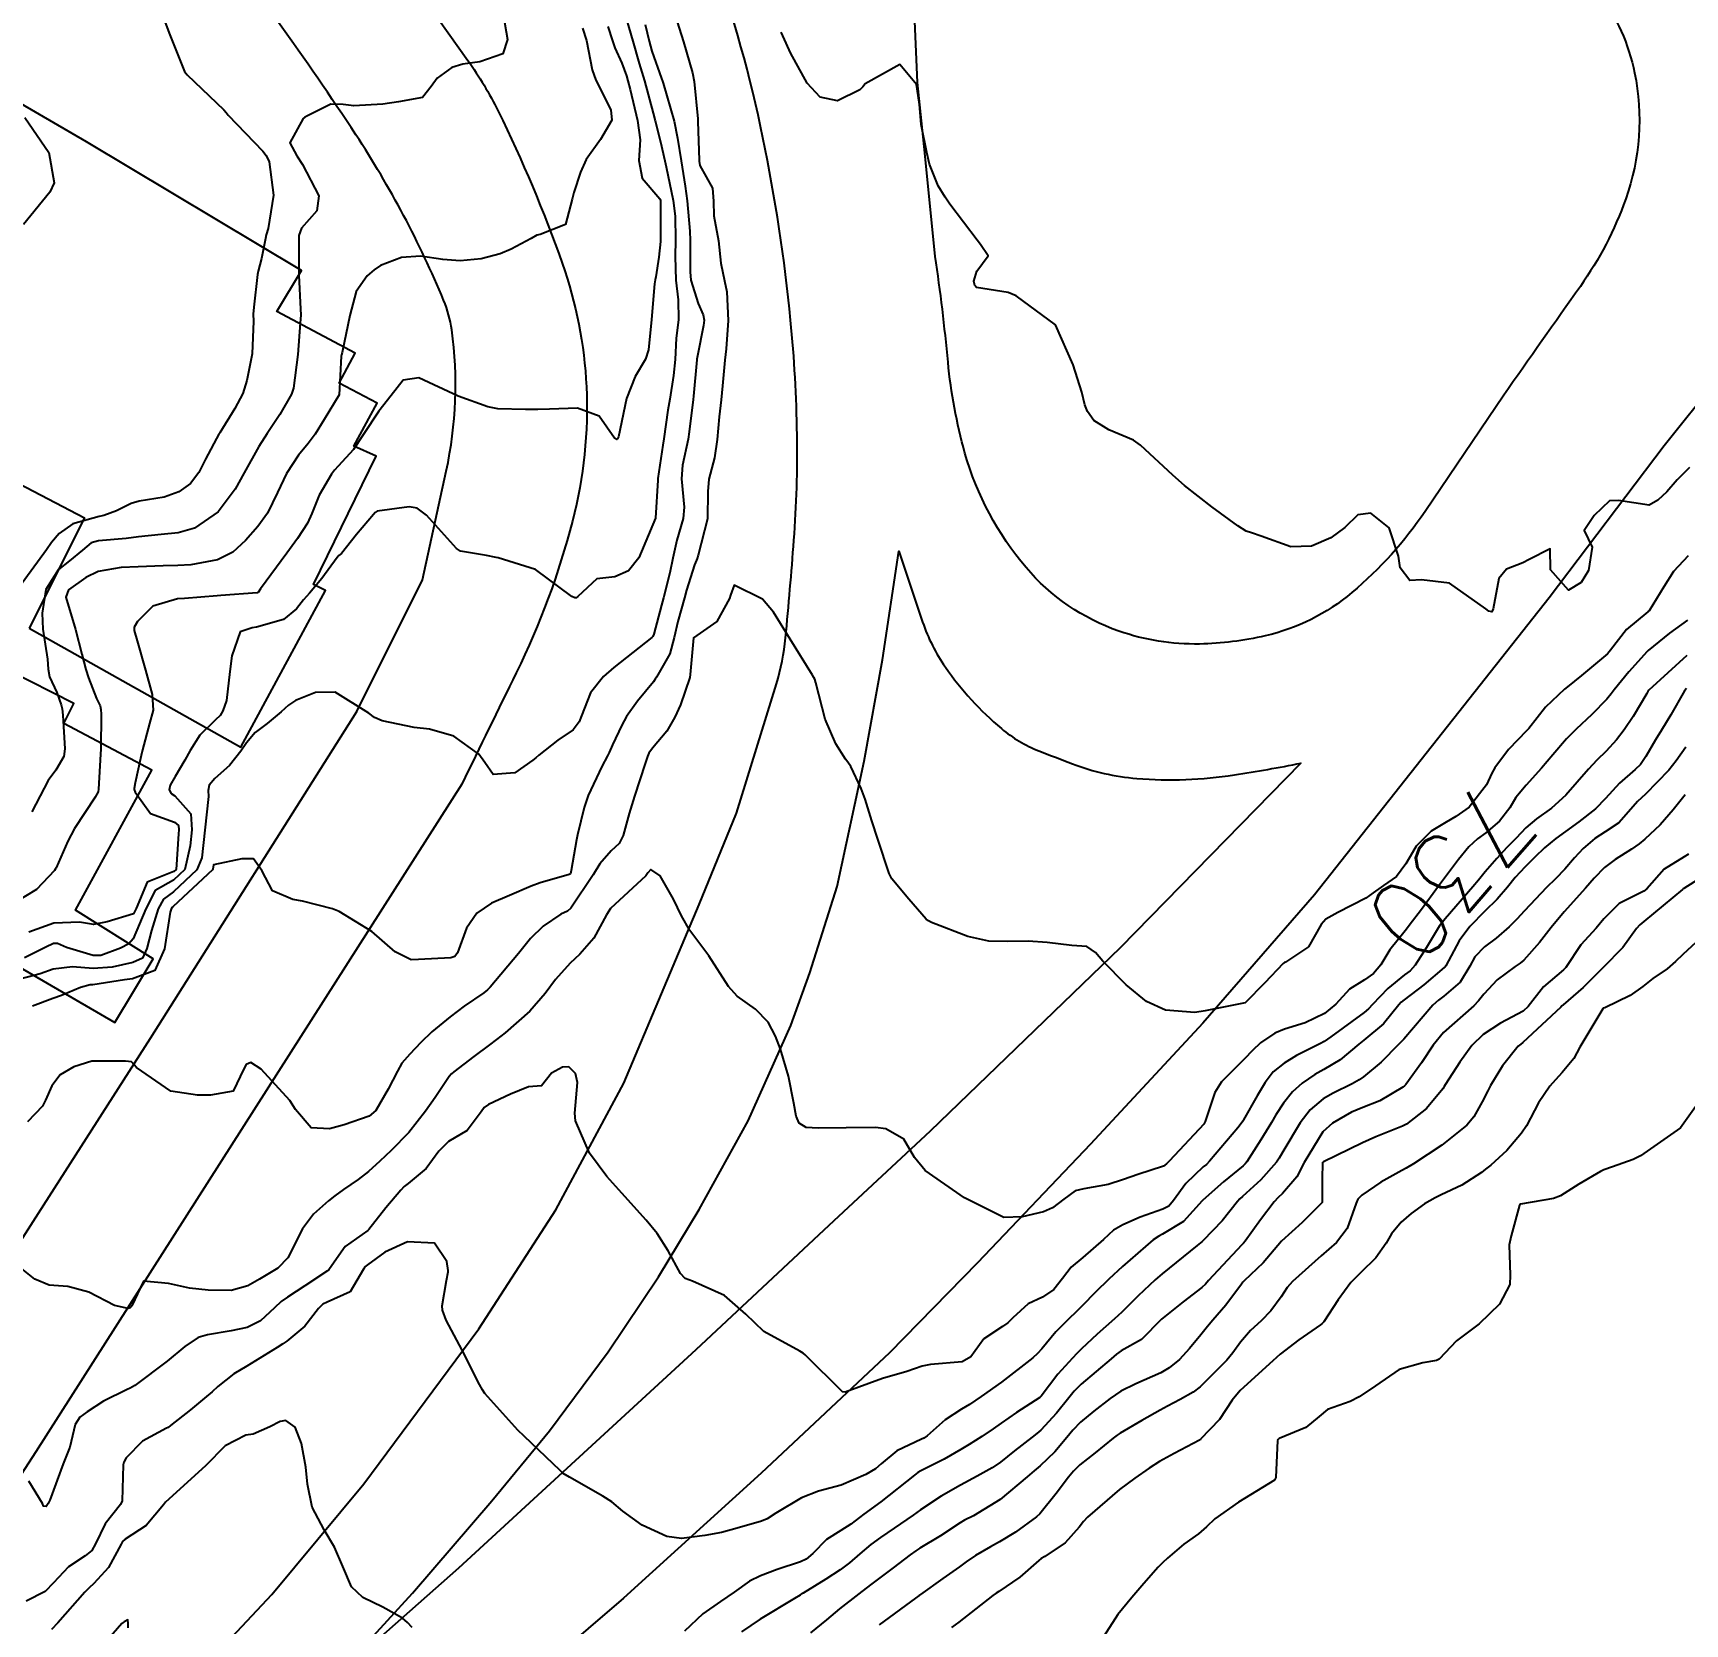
# Model space of a CAD drawing. Header units: metres. Extents: x 318500 to 325275, y 7408834 to 7428799.
# Drawn here: x 321363.2 to 321446.4, y 7415735.6 to 7415815.7 of the extents above; entities that cross this region are included whole.
import ezdxf
from ezdxf.enums import TextEntityAlignment as Align

# ---------------------------------------------------------------- set-up
doc = ezdxf.new("R2010")
doc.units = ezdxf.units.M
doc.header["$MEASUREMENT"] = 0
for name, color, linetype in [('Cotas', 45, 'Continuous'), ('Curvas de Nivel 1m', 11, 'Continuous'), ('Curvas de Nivel 5m', 15, 'Continuous'), ('Edificações', 30, 'Continuous'), ('Vias Primárias', 230, 'Continuous')]:
    doc.layers.add(name, color=color, linetype=linetype)
doc.styles.add('Style-STANDARD', font='STANDARD.shx')

msp = doc.modelspace()

# ---------------------------------------------------------------- linework, layer by layer
at = {"layer": 'Curvas de Nivel 1m', "flags": 128}
for points, elevation in [([(321369.622, 7415816.835), (321370.093, 7415815.581), (321370.823, 7415813.744), (321370.964, 7415813.569), (321372.803, 7415811.815), (321372.923, 7415811.67), (321373.022, 7415811.547), (321374.773, 7415809.736), (321374.937, 7415809.517), (321375.089, 7415809.191), (321375.311, 7415807.511), (321375.046, 7415805.838), (321374.946, 7415805.517), (321374.902, 7415805.333), (321374.702, 7415804.325), (321374.531, 7415803.684), (321374.501, 7415803.523), (321374.312, 7415801.879), (321374.291, 7415801.526), (321374.294, 7415801.163), (321374.235, 7415799.526), (321373.972, 7415798.178), (321373.757, 7415797.533), (321373.369, 7415796.768), (321372.607, 7415795.55), (321372.58, 7415795.508), (321371.892, 7415794.232), (321371.548, 7415793.56), (321371.121, 7415792.995), (321370.545, 7415792.574), (321369.806, 7415792.316), (321368.538, 7415792.106), (321368.144, 7415791.998), (321367.405, 7415791.617), (321366.771, 7415791.382), (321366.526, 7415791.337), (321365.201, 7415790.962), (321364.513, 7415790.486), (321364.132, 7415790.029), (321363.873, 7415789.659), (321362.48, 7415787.723)], 738), ([(321392.877, 7415817.051), (321393.388, 7415815.272), (321393.719, 7415814.147), (321393.984, 7415813.263), (321394.419, 7415811.643), (321394.518, 7415811.254), (321394.784, 7415810.207), (321395.008, 7415809.248), (321395.077, 7415808.937), (321395.428, 7415807.243), (321395.516, 7415806.464), (321395.535, 7415805.242), (321395.516, 7415804.434), (321395.551, 7415803.241), (321395.67, 7415802.251), (321395.684, 7415801.24), (321395.58, 7415800.317), (321395.516, 7415799.241), (321395.439, 7415798.43), (321395.251, 7415797.244), (321395.162, 7415796.686), (321394.954, 7415795.246), (321394.904, 7415794.928), (321394.656, 7415793.249), (321394.646, 7415793.162), (321394.53, 7415791.25), (321393.694, 7415789.262), (321393.171, 7415788.599), (321392.495, 7415788.304), (321391.586, 7415788.202), (321390.632, 7415787.308), (321390.541, 7415787.247), (321390.479, 7415787.243), (321390.32, 7415787.312), (321388.5, 7415788.667), (321386.609, 7415789.258), (321386.509, 7415789.272), (321386.029, 7415789.367), (321384.723, 7415789.598), (321384.513, 7415789.727), (321383.004, 7415791.405), (321382.535, 7415791.752), (321382.136, 7415791.816), (321380.533, 7415791.61), (321380.431, 7415791.542), (321380.344, 7415791.443), (321379.492, 7415790.427), (321378.725, 7415789.467), (321378.602, 7415789.376), (321378.507, 7415789.273), (321377.745, 7415788.224), (321377.116, 7415787.484), (321376.819, 7415787.142), (321376.468, 7415786.69), (321375.807, 7415786.152), (321374.454, 7415785.768), (321374.24, 7415785.736), (321373.629, 7415785.532), (321373.208, 7415784.314), (321373.109, 7415783.54), (321372.937, 7415782.071), (321372.759, 7415781.545), (321372.623, 7415781.32), (321372.393, 7415781.096), (321371.605, 7415780.334), (321371.115, 7415779.563), (321370.848, 7415779.078), (321370.35, 7415778.249), (321370.105, 7415777.812), (321370.061, 7415777.574), (321370.155, 7415777.389), (321370.337, 7415777.271), (321371.141, 7415776.37), (321371.197, 7415775.557), (321371.116, 7415774.749), (321370.84, 7415773.562), (321370.282, 7415773.034), (321369.357, 7415772.501), (321368.877, 7415771.591), (321368.245, 7415770.077), (321368.028, 7415769.816), (321367.603, 7415769.606), (321366.609, 7415769.242), (321366.234, 7415769.231), (321364.881, 7415769.64), (321364.432, 7415769.837), (321364.242, 7415769.834), (321363.847, 7415769.656), (321362.781, 7415769.122)], 734), ([(321386.869, 7415816.615), (321387.09, 7415815.356), (321386.843, 7415814.638), (321385.695, 7415814.234), (321384.837, 7415814.118), (321384.29, 7415813.941), (321383.549, 7415813.403), (321383.247, 7415812.983), (321382.815, 7415812.435), (321381.593, 7415812.209), (321380.806, 7415812.089), (321379.349, 7415812.005), (321378.806, 7415812.081), (321378.19, 7415812.092), (321376.987, 7415811.488), (321376.87, 7415811.418), (321376.798, 7415811.373), (321376.136, 7415810.143), (321376.476, 7415809.494), (321376.764, 7415809.063), (321377.582, 7415807.482), (321377.484, 7415806.731), (321376.724, 7415805.85), (321376.589, 7415805.492), (321376.577, 7415803.606), (321376.582, 7415803.492), (321376.664, 7415801.776), (321376.681, 7415801.49), (321376.68, 7415801.47), (321376.656, 7415801.08), (321376.528, 7415799.492), (321376.315, 7415797.794), (321376.212, 7415797.496), (321375.619, 7415796.48), (321374.99, 7415795.514), (321374.573, 7415794.856), (321373.837, 7415793.531), (321373.372, 7415792.714), (321372.53, 7415791.577), (321371.337, 7415790.743), (321370.514, 7415790.514), (321369.659, 7415790.437), (321368.511, 7415790.315), (321367.884, 7415790.235), (321366.507, 7415790.117), (321366.135, 7415790.004), (321365.687, 7415789.638), (321365.037, 7415789.102), (321364.49, 7415788.661), (321363.845, 7415787.66), (321363.658, 7415786.466), (321363.702, 7415785.661), (321363.929, 7415784.156), (321363.971, 7415783.657), (321364.034, 7415783.273), (321364.408, 7415782.468), (321364.617, 7415781.863), (321364.664, 7415781.646), (321364.701, 7415781.34), (321364.804, 7415779.643), (321364.749, 7415779.259), (321364.354, 7415778.559), (321363.961, 7415778.041), (321363.761, 7415777.659), (321363.137, 7415776.476)], 737), ([(321394.012, 7415816.114), (321394.209, 7415815.26), (321394.358, 7415814.77), (321394.831, 7415813.392), (321394.886, 7415813.249), (321394.918, 7415813.16), (321395.475, 7415811.243), (321395.646, 7415810.382), (321395.828, 7415809.239), (321396.022, 7415807.973), (321396.121, 7415807.236), (321396.267, 7415805.695), (321396.281, 7415805.234), (321396.271, 7415803.66), (321396.315, 7415803.234), (321396.678, 7415802.055), (321396.937, 7415801.49), (321396.976, 7415801.225), (321396.944, 7415800.948), (321396.643, 7415799.43), (321396.611, 7415799.26), (321396.608, 7415799.23), (321396.453, 7415797.391), (321396.436, 7415797.232), (321396.235, 7415795.592), (321396.174, 7415795.234), (321395.891, 7415793.916), (321395.843, 7415793.237), (321395.973, 7415791.801), (321395.927, 7415791.236), (321395.616, 7415790.142), (321395.414, 7415789.241), (321395.248, 7415788.493), (321394.934, 7415787.245), (321394.84, 7415786.881), (321394.452, 7415785.415), (321394.404, 7415785.297), (321394.349, 7415785.252), (321392.434, 7415783.728), (321391.912, 7415783.288), (321391.258, 7415782.457), (321390.812, 7415781.304), (321390.697, 7415781.004), (321390.389, 7415780.593), (321389.624, 7415780.075), (321388.67, 7415779.327), (321388.509, 7415779.188), (321388.367, 7415779.069), (321387.456, 7415778.438), (321386.36, 7415778.347), (321385.95, 7415778.95), (321385.649, 7415779.371), (321384.383, 7415780.275), (321383.164, 7415780.627), (321382.389, 7415780.709), (321380.777, 7415781.051), (321380.397, 7415781.222), (321380.112, 7415781.444), (321378.415, 7415782.489), (321377.413, 7415782.482), (321376.409, 7415782.075), (321376.059, 7415781.841), (321375.696, 7415781.501), (321374.991, 7415780.911), (321374.384, 7415780.462), (321373.952, 7415779.95), (321373.663, 7415779.531), (321373.092, 7415778.806), (321372.349, 7415778.14), (321372.075, 7415777.813), (321372.024, 7415777.545), (321372.031, 7415777.239), (321371.849, 7415775.547), (321371.694, 7415774.154), (321371.451, 7415773.553), (321370.273, 7415772.449), (321369.774, 7415772.071), (321369.505, 7415771.581), (321369.16, 7415770.497), (321368.937, 7415769.59), (321368.72, 7415769.105), (321368.229, 7415768.88), (321367.193, 7415768.643), (321366.224, 7415768.573), (321365.195, 7415768.666), (321364.223, 7415768.543), (321363.567, 7415768.313), (321362.214, 7415767.956)], 733), ([(321390.859, 7415815.916), (321391.055, 7415815.307), (321391.35, 7415813.817), (321391.534, 7415813.299), (321392.285, 7415811.81), (321392.338, 7415811.287), (321391.76, 7415810.321), (321391.044, 7415809.306), (321390.764, 7415808.679), (321390.423, 7415807.644), (321390.344, 7415807.314), (321390.01, 7415806.038), (321388.723, 7415805.542), (321388.558, 7415805.497), (321388.276, 7415805.337), (321387.264, 7415804.799), (321386.708, 7415804.559), (321385.766, 7415804.312), (321384.702, 7415804.21), (321383.825, 7415804.277), (321382.705, 7415804.439), (321381.748, 7415804.381), (321380.698, 7415803.976), (321380.381, 7415803.759), (321380.017, 7415803.45), (321379.467, 7415802.669), (321379.145, 7415801.463), (321378.761, 7415799.588), (321378.723, 7415799.469), (321378.706, 7415799.402), (321378.61, 7415797.47), (321377.858, 7415796.217), (321377.397, 7415795.482), (321377.048, 7415795.013), (321376.569, 7415794.417), (321375.957, 7415793.499), (321375.507, 7415792.544), (321375.001, 7415791.513), (321374.52, 7415790.833), (321373.903, 7415790.135), (321373.252, 7415789.539), (321372.496, 7415789.156), (321371.147, 7415788.91), (321370.493, 7415788.874), (321369.758, 7415788.846), (321368.492, 7415788.797), (321367.643, 7415788.764), (321366.489, 7415788.56), (321365.861, 7415788.261), (321364.982, 7415787.645), (321364.85, 7415787.27), (321365.342, 7415785.641), (321365.668, 7415784.401), (321365.866, 7415783.636), (321365.996, 7415783.214), (321366.406, 7415782.175), (321366.583, 7415781.799), (321366.62, 7415781.618), (321366.625, 7415781.39), (321366.615, 7415779.618), (321366.605, 7415779.379), (321366.506, 7415777.618), (321366.487, 7415777.47), (321366.336, 7415777.214), (321365.292, 7415775.635), (321364.96, 7415774.991), (321364.373, 7415773.649), (321364.342, 7415773.596), (321364.288, 7415773.523), (321363.382, 7415772.555), (321362.263, 7415771.889)], 736), ([(321395.51, 7415816.604), (321395.952, 7415815.239), (321396.397, 7415813.672), (321396.487, 7415813.233), (321396.67, 7415811.363), (321396.672, 7415811.231), (321396.732, 7415809.269), (321396.731, 7415809.23), (321396.768, 7415809.008), (321397.403, 7415807.867), (321397.454, 7415807.219), (321397.477, 7415806.481), (321397.702, 7415805.215), (321397.829, 7415804.088), (321398.004, 7415803.21), (321398.132, 7415802.656), (321398.197, 7415801.207), (321398.084, 7415799.772), (321398.025, 7415799.209), (321397.913, 7415797.918), (321397.843, 7415797.212), (321397.742, 7415796.354), (321397.634, 7415795.214), (321397.497, 7415794.295), (321397.213, 7415793.22), (321397.176, 7415792.595), (321397.157, 7415791.221), (321396.678, 7415789.393), (321396.628, 7415789.228), (321396.601, 7415789.136), (321396.505, 7415788.907), (321396.099, 7415787.621), (321395.986, 7415787.235), (321395.653, 7415786.047), (321395.477, 7415785.24), (321395.255, 7415784.429), (321394.59, 7415783.248), (321394.525, 7415783.152), (321394.426, 7415783.013), (321393.625, 7415782.048), (321393.073, 7415781.27), (321392.833, 7415780.834), (321392.378, 7415779.838), (321392.204, 7415779.451), (321392.11, 7415779.284), (321391.826, 7415778.75), (321391.15, 7415777.298), (321390.947, 7415776.694), (321390.61, 7415775.306), (321390.558, 7415775.065), (321390.293, 7415773.522), (321390.254, 7415773.346), (321390.19, 7415773.311), (321388.723, 7415772.888), (321388.284, 7415772.718), (321387.191, 7415772.259), (321386.275, 7415771.875), (321385.54, 7415771.367), (321385.025, 7415770.605), (321384.568, 7415769.377), (321384.427, 7415769.188), (321384.236, 7415769.114), (321382.6, 7415769.039), (321382.234, 7415769.009), (321381.428, 7415769.422), (321380.255, 7415770.443), (321378.609, 7415771.457), (321378.271, 7415771.577), (321376.765, 7415771.973), (321376.276, 7415772.057), (321375.261, 7415772.486), (321374.719, 7415773.514), (321374.299, 7415774.096), (321373.716, 7415774.109), (321372.294, 7415773.803), (321372.255, 7415773.576), (321372.237, 7415773.541), (321370.262, 7415771.71), (321370.188, 7415771.644), (321370.151, 7415771.572), (321370.111, 7415771.425), (321369.821, 7415769.576), (321369.329, 7415768.477), (321368.217, 7415768.069), (321367.808, 7415768.012), (321366.212, 7415767.767), (321366.083, 7415767.751), (321365.589, 7415767.629), (321364.631, 7415767.216), (321364.201, 7415767.063), (321363.174, 7415766.686)], 732), ([(321446.579, 7415793.804), (321445.955, 7415793.184), (321445.439, 7415792.577), (321444.985, 7415792.152), (321444.55, 7415791.903), (321443.011, 7415792.148), (321442.553, 7415792.13), (321441.779, 7415791.384), (321441.282, 7415790.629), (321441.684, 7415789.785), (321441.501, 7415788.625), (321441.12, 7415788.011), (321440.495, 7415787.622), (321439.586, 7415788.654), (321439.572, 7415789.706), (321438.515, 7415789.169), (321438.189, 7415788.998), (321437.365, 7415788.681), (321436.974, 7415788.215), (321436.703, 7415786.688), (321436.63, 7415786.537), (321436.478, 7415786.576), (321436.326, 7415786.692), (321434.499, 7415787.989), (321433.088, 7415788.155), (321432.501, 7415788.121), (321432.018, 7415788.755), (321431.936, 7415789.335), (321431.461, 7415790.761), (321430.541, 7415791.509), (321429.892, 7415791.427), (321429.236, 7415790.789), (321428.525, 7415790.264), (321427.551, 7415789.845), (321426.52, 7415789.803), (321425.026, 7415790.344), (321424.527, 7415790.508), (321424.265, 7415790.592), (321423.852, 7415790.86), (321422.544, 7415791.822), (321421.153, 7415792.901), (321420.568, 7415793.425), (321418.942, 7415794.926), (321418.592, 7415795.177), (321417.347, 7415795.698), (321416.602, 7415796.164), (321416.272, 7415796.63), (321416.137, 7415796.967), (321415.992, 7415797.597), (321415.56, 7415798.976), (321414.67, 7415800.99), (321412.684, 7415802.454), (321412.284, 7415802.614), (321410.688, 7415802.871), (321410.612, 7415802.964), (321410.587, 7415803.042), (321410.556, 7415803.178), (321410.7, 7415803.692), (321411.277, 7415804.466), (321410.896, 7415805.037), (321410.723, 7415805.254), (321409.352, 7415807.061), (321409.109, 7415807.42), (321408.759, 7415807.993), (321408.33, 7415809.074), (321408.19, 7415809.665), (321407.904, 7415811.079), (321407.816, 7415812.079), (321407.678, 7415813.082), (321406.84, 7415814.092), (321405.082, 7415813.116), (321404.974, 7415812.972), (321404.825, 7415812.811), (321403.692, 7415812.262), (321402.819, 7415812.444), (321402.16, 7415813.157), (321401.331, 7415814.68), (321401.117, 7415815.167), (321400.858, 7415815.727)], 732), ([(321362.796, 7415811.431), (321364.001, 7415809.662), (321364.27, 7415808.135), (321364.056, 7415807.66), (321362.724, 7415806.038)], 739), ([(321446.518, 7415789.354), (321445.782, 7415788.571), (321445.286, 7415787.79), (321444.544, 7415786.589), (321444.512, 7415786.557), (321444.479, 7415786.535), (321443.412, 7415785.655), (321442.606, 7415784.608), (321442.539, 7415784.519), (321442.448, 7415784.426), (321441.139, 7415783.331), (321440.431, 7415782.754), (321440.292, 7415782.642), (321439.339, 7415781.733), (321438.488, 7415780.669), (321438.45, 7415780.619), (321438.398, 7415780.56), (321437.464, 7415779.599), (321436.776, 7415778.686), (321436.635, 7415778.42), (321436.361, 7415777.825), (321435.484, 7415776.703), (321434.823, 7415776.233), (321434.338, 7415775.952), (321433.569, 7415775.494), (321432.826, 7415774.742), (321432.631, 7415774.429), (321432.307, 7415773.855), (321431.83, 7415773.221), (321431.184, 7415772.761), (321430.655, 7415772.397), (321430.284, 7415772.127), (321428.885, 7415771.4), (321428.273, 7415771.071), (321428.046, 7415770.803), (321427.395, 7415769.67), (321426.241, 7415768.896), (321426.196, 7415768.875), (321426.135, 7415768.831), (321425.211, 7415767.854), (321424.21, 7415766.85), (321422.206, 7415766.447), (321421.676, 7415766.359), (321420.206, 7415766.489), (321419.242, 7415766.92), (321418.222, 7415767.757), (321417.055, 7415768.948), (321416.68, 7415769.387), (321416.251, 7415769.694), (321415.485, 7415769.738), (321414.253, 7415769.884), (321413.298, 7415769.956), (321412.254, 7415769.932), (321411.313, 7415769.965), (321410.257, 7415770.189), (321408.434, 7415770.901), (321408.269, 7415770.981), (321408.154, 7415771.071), (321407.28, 7415772.08), (321406.432, 7415773.089), (321406.294, 7415773.368), (321405.721, 7415775.099), (321405.429, 7415776.008), (321405.083, 7415777.109), (321404.886, 7415777.643), (321404.366, 7415778.759), (321404.219, 7415778.973), (321404.097, 7415779.124), (321403.619, 7415779.894), (321403.075, 7415781.14), (321402.609, 7415782.965), (321402.55, 7415783.148), (321402.509, 7415783.227), (321402.432, 7415783.341), (321401.307, 7415785.161), (321400.47, 7415786.52), (321399.918, 7415787.178), (321398.49, 7415787.878), (321398.306, 7415787.38), (321398.258, 7415787.203), (321397.621, 7415786.055), (321396.45, 7415785.23), (321396.284, 7415783.379), (321396.258, 7415783.232), (321395.789, 7415781.856), (321395.511, 7415781.239), (321395.1, 7415780.532), (321394.376, 7415779.677), (321394.2, 7415779.426), (321394.125, 7415779.254), (321394.015, 7415778.904), (321393.482, 7415777.263), (321393.217, 7415776.386), (321392.905, 7415775.271), (321392.712, 7415774.876), (321392.308, 7415774.505), (321391.73, 7415773.857), (321391.405, 7415773.293), (321390.273, 7415771.612), (321390.109, 7415771.475), (321389.774, 7415771.315), (321388.873, 7415770.709), (321388.251, 7415770.087), (321387.637, 7415769.339), (321386.214, 7415767.642), (321386.07, 7415767.504), (321385.887, 7415767.363), (321384.896, 7415766.68), (321384.198, 7415766.154), (321383.279, 7415765.394), (321382.726, 7415764.858), (321382.173, 7415764.265), (321381.773, 7415763.809), (321381.548, 7415763.419), (321381.072, 7415762.5), (321380.464, 7415761.435), (321380.127, 7415761.142), (321378.859, 7415760.716), (321378.12, 7415760.502), (321377.204, 7415760.557), (321376.407, 7415761.486), (321376.137, 7415761.937), (321374.689, 7415763.512), (321374.165, 7415763.843), (321373.93, 7415763.756), (321373.819, 7415763.523), (321373.27, 7415762.402), (321372.14, 7415762.206), (321371.483, 7415762.206), (321370.143, 7415762.411), (321368.408, 7415763.596), (321368.296, 7415763.732), (321368.163, 7415763.875), (321367.852, 7415763.914), (321366.163, 7415763.909), (321365.254, 7415763.634), (321364.566, 7415763.231), (321364.145, 7415762.681), (321363.838, 7415761.951), (321363.682, 7415761.657), (321362.93, 7415760.856)], 731), ([(321446.448, 7415784.335), (321444.536, 7415782.588), (321444.487, 7415782.531), (321444.427, 7415782.422), (321443.74, 7415781.266), (321443.285, 7415780.601), (321442.899, 7415780.099), (321442.384, 7415779.523), (321441.923, 7415779.071), (321441.499, 7415778.623), (321440.357, 7415777.313), (321439.632, 7415776.651), (321438.882, 7415776.122), (321438.335, 7415775.661), (321437.852, 7415775.15), (321437.392, 7415774.679), (321436.877, 7415774.119), (321436.301, 7415773.446), (321435.958, 7415773.032), (321435.679, 7415772.699), (321434.274, 7415771.082), (321433.998, 7415770.724), (321433.344, 7415769.643), (321432.771, 7415768.742), (321432.512, 7415768.47), (321432.233, 7415768.258), (321431.398, 7415767.582), (321430.621, 7415766.766), (321430.426, 7415766.55), (321430.206, 7415766.361), (321428.531, 7415765.133), (321428.191, 7415764.899), (321428.011, 7415764.803), (321426.797, 7415764.205), (321426.175, 7415763.821), (321425.632, 7415763.372), (321425.219, 7415762.839), (321424.815, 7415762.178), (321424.132, 7415760.966), (321424.09, 7415760.892), (321424.06, 7415760.851), (321423.837, 7415760.564), (321422.423, 7415758.875), (321422.265, 7415758.72), (321422.106, 7415758.588), (321421.231, 7415757.755), (321420.608, 7415756.902), (321420.364, 7415756.618), (321420.073, 7415756.462), (321418.922, 7415756.067), (321418.061, 7415755.673), (321417.595, 7415755.399), (321417.092, 7415754.944), (321416.041, 7415754.035), (321415.45, 7415753.552), (321415.028, 7415752.97), (321414.584, 7415752.412), (321414.016, 7415752.032), (321413.298, 7415751.703), (321412.514, 7415751.002), (321412.264, 7415750.738), (321411.993, 7415750.553), (321411.067, 7415749.941), (321410.402, 7415749.034), (321409.967, 7415748.778), (321408.378, 7415748.644), (321407.965, 7415748.561), (321407.184, 7415748.294), (321405.958, 7415747.935), (321404.089, 7415747.256), (321403.951, 7415747.269), (321402.061, 7415749.139), (321401.971, 7415749.215), (321401.804, 7415749.311), (321399.987, 7415750.313), (321399.083, 7415751.184), (321398.014, 7415752.12), (321396.399, 7415752.842), (321396.026, 7415752.981), (321395.799, 7415753.223), (321395.172, 7415754.363), (321394.621, 7415755.241), (321394.06, 7415755.917), (321392.843, 7415757.269), (321392.092, 7415758.104), (321391.218, 7415759.289), (321390.51, 7415760.912), (321390.467, 7415761.297), (321390.603, 7415762.846), (321390.511, 7415763.296), (321390.165, 7415763.628), (321389.861, 7415763.608), (321389.294, 7415763.313), (321388.803, 7415762.667), (321388.149, 7415762.618), (321387.234, 7415762.254), (321386.136, 7415761.732), (321385.914, 7415761.582), (321385.759, 7415761.364), (321385.06, 7415760.432), (321384.115, 7415759.864), (321383.629, 7415759.387), (321382.987, 7415758.506), (321382.085, 7415757.756), (321381.89, 7415757.606), (321381.712, 7415757.416), (321380.966, 7415756.527), (321380.101, 7415755.439), (321380.05, 7415755.398), (321378.915, 7415754.577), (321378.125, 7415753.459), (321378.085, 7415753.404), (321378.029, 7415753.363), (321376.887, 7415752.607), (321376.008, 7415752.035), (321375.685, 7415751.814), (321375.35, 7415751.5), (321374.659, 7415750.841), (321373.985, 7415750.513), (321373.169, 7415750.341), (321371.979, 7415750.144), (321371.517, 7415750.007), (321370.844, 7415749.557), (321369.962, 7415748.809), (321368.33, 7415747.594), (321368.097, 7415747.449), (321367.947, 7415747.385), (321366.746, 7415746.804), (321365.93, 7415746.254), (321365.561, 7415745.989), (321365.329, 7415745.629), (321365.05, 7415744.486), (321364.712, 7415743.638), (321364.044, 7415741.819), (321363.967, 7415741.649), (321363.931, 7415741.588), (321363.868, 7415741.499), (321363.73, 7415741.514), (321363.674, 7415741.653), (321362.989, 7415742.776)], 729), ([(321446.431, 7415782.685), (321446.321, 7415782.562), (321445.633, 7415781.35), (321445.174, 7415780.578), (321444.875, 7415780.1), (321444.38, 7415779.25), (321444.117, 7415778.849), (321443.851, 7415778.595), (321443.053, 7415777.914), (321442.355, 7415777.135), (321441.848, 7415776.618), (321441.007, 7415775.963), (321440.333, 7415775.477), (321439.844, 7415775.13), (321439.279, 7415774.656), (321438.792, 7415774.183), (321438.305, 7415773.703), (321437.811, 7415773.161), (321437.419, 7415772.679), (321436.897, 7415772.071), (321436.278, 7415771.463), (321435.526, 7415770.701), (321434.986, 7415769.982), (321434.312, 7415768.719), (321434.285, 7415768.673), (321434.239, 7415768.629), (321433.209, 7415767.752), (321432.214, 7415767.01), (321432.069, 7415766.894), (321431.946, 7415766.753), (321431.169, 7415765.792), (321430.192, 7415764.98), (321429.931, 7415764.774), (321428.988, 7415763.977), (321428.17, 7415763.492), (321427.723, 7415763.25), (321427.087, 7415762.816), (321426.596, 7415762.38), (321426.145, 7415761.804), (321425.76, 7415761.209), (321425.536, 7415760.836), (321425.005, 7415759.957), (321424.297, 7415758.848), (321424.212, 7415758.745), (321424.107, 7415758.65), (321423.122, 7415757.837), (321422.081, 7415756.916), (321422.064, 7415756.897), (321422.049, 7415756.88), (321421.111, 7415755.848), (321420.054, 7415755.198), (321419.861, 7415755.104), (321419.576, 7415754.915), (321418.036, 7415753.57), (321417.345, 7415752.94), (321416.684, 7415752.286), (321416.01, 7415751.594), (321415.693, 7415751.274), (321415.358, 7415750.966), (321414.677, 7415750.286), (321413.977, 7415749.43), (321413.766, 7415749.19), (321413.527, 7415748.987), (321411.958, 7415747.763), (321410.934, 7415747.025), (321410.347, 7415746.631), (321409.94, 7415746.39), (321409.121, 7415745.859), (321408.207, 7415745.057), (321408.042, 7415744.935), (321407.917, 7415744.879), (321406.688, 7415744.298), (321405.898, 7415743.642), (321405.6, 7415743.388), (321405.115, 7415743.102), (321403.885, 7415742.576), (321402.746, 7415742.267), (321401.878, 7415741.924), (321400.591, 7415741.159), (321400.151, 7415740.88), (321399.864, 7415740.755), (321398.647, 7415740.399), (321397.855, 7415740.18), (321397.022, 7415740.039), (321395.85, 7415739.882), (321395.103, 7415739.98), (321393.86, 7415740.562), (321392.889, 7415741.265), (321392.336, 7415741.734), (321391.877, 7415742.008), (321390.208, 7415742.976), (321389.889, 7415743.163), (321389.813, 7415743.225), (321389.736, 7415743.302), (321387.916, 7415745.036), (321387.61, 7415745.335), (321385.947, 7415747.181), (321385.821, 7415747.361), (321385.677, 7415747.638), (321384.809, 7415749.372), (321383.992, 7415750.875), (321383.81, 7415751.383), (321383.794, 7415751.592), (321384.022, 7415752.865), (321384.105, 7415753.303), (321384.103, 7415753.379), (321384.034, 7415753.823), (321383.41, 7415754.756), (321382.044, 7415754.819), (321380.917, 7415754.305), (321380.032, 7415753.669), (321379.91, 7415753.563), (321379.839, 7415753.442), (321379.164, 7415752.297), (321378.005, 7415751.777), (321377.785, 7415751.681), (321377.566, 7415751.467), (321376.892, 7415750.571), (321375.975, 7415749.823), (321375.775, 7415749.691), (321375.485, 7415749.497), (321373.96, 7415748.568), (321373.306, 7415748.177), (321372.498, 7415747.535), (321372.215, 7415747.268), (321371.942, 7415747.035), (321371.121, 7415746.364), (321370.126, 7415745.567), (321370.007, 7415745.48), (321369.918, 7415745.433), (321368.717, 7415744.779), (321367.895, 7415743.948), (321367.768, 7415743.726), (321367.744, 7415743.601), (321367.686, 7415741.788), (321367.599, 7415741.603), (321366.837, 7415740.629), (321366.346, 7415739.615), (321366.168, 7415739.284), (321365.831, 7415739.014), (321364.989, 7415738.466), (321364.233, 7415737.644), (321363.806, 7415737.221), (321362.863, 7415736.731)], 728), ([(321446.387, 7415779.72), (321445.906, 7415779.039), (321445.547, 7415778.572), (321444.358, 7415777.36), (321443.958, 7415776.989), (321443.634, 7415776.597), (321443.027, 7415775.916), (321442.333, 7415775.46), (321441.812, 7415775.133), (321441.229, 7415774.626), (321440.792, 7415774.154), (321440.304, 7415773.585), (321439.841, 7415773.103), (321439.384, 7415772.654), (321438.278, 7415771.48), (321437.887, 7415771.061), (321437.507, 7415770.678), (321436.842, 7415770.104), (321436.255, 7415769.668), (321435.778, 7415769.167), (321435.521, 7415768.701), (321435.035, 7415767.901), (321434.217, 7415767.184), (321433.949, 7415766.989), (321433.662, 7415766.728), (321432.193, 7415765.029), (321432.06, 7415764.883), (321431.939, 7415764.753), (321431.068, 7415763.87), (321430.165, 7415763.126), (321429.957, 7415762.979), (321429.6, 7415762.778), (321428.644, 7415762.301), (321428.148, 7415762.018), (321427.48, 7415761.47), (321426.983, 7415760.817), (321426.115, 7415759.35), (321425.919, 7415759.024), (321425.786, 7415758.833), (321425.003, 7415757.934), (321424.084, 7415757.099), (321423.948, 7415756.986), (321423.825, 7415756.854), (321423.052, 7415755.879), (321422.097, 7415754.879), (321422.05, 7415754.84), (321421.795, 7415754.63), (321420.033, 7415753.213), (321419.681, 7415752.905), (321418.834, 7415752.102), (321418.005, 7415751.286), (321417.828, 7415751.107), (321417.638, 7415750.935), (321416.758, 7415750.179), (321415.977, 7415749.44), (321415.743, 7415749.193), (321415.521, 7415748.964), (321414.777, 7415748.156), (321413.951, 7415747.048), (321413.88, 7415746.981), (321412.702, 7415746.235), (321411.93, 7415745.688), (321411.534, 7415745.408), (321410.958, 7415745.024), (321410.325, 7415744.623), (321409.91, 7415744.371), (321409.07, 7415743.881), (321407.894, 7415743.295), (321407.746, 7415743.208), (321407.567, 7415743.065), (321405.876, 7415741.725), (321405.02, 7415741.103), (321404.363, 7415740.612), (321403.857, 7415740.281), (321403.143, 7415739.834), (321402.449, 7415739.134), (321402.123, 7415738.849), (321401.834, 7415738.711), (321400.662, 7415738.323), (321399.822, 7415738.003), (321399.265, 7415737.732), (321398.498, 7415737.19), (321397.805, 7415736.709), (321396.912, 7415736.096), (321395.996, 7415735.218)], 727), ([(321446.358, 7415777.32), (321445.749, 7415776.569), (321445.1, 7415775.817), (321444.327, 7415775.084), (321444.052, 7415774.865), (321443.663, 7415774.597), (321442.846, 7415774.07), (321442.306, 7415773.668), (321441.782, 7415773.134), (321441.349, 7415772.624), (321440.278, 7415771.436), (321439.613, 7415770.65), (321439.027, 7415769.89), (321438.245, 7415768.999), (321438.063, 7415768.851), (321437.797, 7415768.674), (321436.897, 7415768.017), (321436.219, 7415767.297), (321435.96, 7415766.947), (321435.73, 7415766.697), (321434.196, 7415765.352), (321433.678, 7415764.728), (321433.084, 7415763.829), (321432.308, 7415762.748), (321432.237, 7415762.671), (321432.158, 7415762.604), (321430.985, 7415761.924), (321430.142, 7415761.587), (321429.573, 7415761.344), (321428.604, 7415760.793), (321428.126, 7415760.357), (321427.181, 7415758.814), (321426.822, 7415758.096), (321426.086, 7415757.247), (321425.869, 7415757.046), (321425.677, 7415756.834), (321424.98, 7415755.928), (321424.211, 7415754.848), (321424.137, 7415754.761), (321424.048, 7415754.665), (321422.373, 7415752.875), (321422.211, 7415752.693), (321422.025, 7415752.514), (321421.096, 7415751.807), (321420, 7415750.921), (321419, 7415749.9), (321417.976, 7415749.326), (321417.738, 7415749.169), (321417.474, 7415748.937), (321415.957, 7415747.65), (321415.608, 7415747.309), (321415.337, 7415746.966), (321414.723, 7415746.187), (321413.925, 7415745.331), (321413.736, 7415745.17), (321413.485, 7415744.987), (321412.606, 7415744.304), (321411.901, 7415743.73), (321411.474, 7415743.438), (321410.728, 7415743.027), (321409.885, 7415742.574), (321408.916, 7415742.013), (321407.873, 7415741.33), (321407.501, 7415741.066), (321406.543, 7415740.396), (321405.853, 7415739.935), (321405.367, 7415739.577), (321404.821, 7415739.105), (321404.295, 7415738.651), (321403.828, 7415738.302), (321403.114, 7415737.834), (321401.96, 7415737.138), (321401.874, 7415737.075), (321401.809, 7415737.033), (321401.528, 7415736.865), (321399.797, 7415735.825), (321398.868, 7415735.184)], 726), ([(321447.486, 7415773.359), (321446.291, 7415772.606), (321446.261, 7415772.59), (321446.232, 7415772.561), (321444.274, 7415770.941), (321444.079, 7415770.785), (321443.913, 7415770.594), (321443.225, 7415769.63), (321442.24, 7415768.631), (321441.228, 7415767.622), (321440.212, 7415766.748), (321440.154, 7415766.698), (321440.102, 7415766.642), (321438.192, 7415764.854), (321438.088, 7415764.774), (321437.955, 7415764.672), (321437.168, 7415763.687), (321436.562, 7415762.686), (321436.427, 7415762.416), (321436.148, 7415761.866), (321435.72, 7415761.113), (321435.373, 7415760.701), (321434.12, 7415759.686), (321432.689, 7415758.741), (321432.324, 7415758.529), (321432.105, 7415758.416), (321431.037, 7415757.819), (321430.086, 7415757.175), (321429.886, 7415756.969), (321429.809, 7415756.774), (321429.348, 7415755.493), (321428.808, 7415754.789), (321428.043, 7415754.111), (321426.603, 7415752.821), (321426.335, 7415752.516), (321426.018, 7415752.054), (321425.505, 7415751.338), (321425.013, 7415750.84), (321424.477, 7415750.358), (321423.984, 7415749.773), (321423.595, 7415749.237), (321423.284, 7415748.86), (321421.956, 7415747.515), (321421.594, 7415747.244), (321420.946, 7415746.89), (321420.299, 7415746.542), (321419.942, 7415746.35), (321419.016, 7415745.832), (321417.924, 7415745.192), (321417.765, 7415745.09), (321417.571, 7415744.935), (321416.664, 7415744.193), (321415.899, 7415743.586), (321415.582, 7415743.276), (321415.328, 7415742.966), (321414.708, 7415742.145), (321413.871, 7415741.127), (321413.712, 7415740.982), (321412.65, 7415740.206), (321411.851, 7415739.718), (321411.395, 7415739.468), (321410.647, 7415739.028), (321410.166, 7415738.704), (321409.831, 7415738.465), (321409.004, 7415737.867), (321407.88, 7415737.059), (321407.841, 7415737.029), (321407.809, 7415737.007), (321407.619, 7415736.873), (321405.795, 7415735.544)], 724), ([(321446.907, 7415769.903), (321446.251, 7415769.279), (321445.874, 7415768.937), (321445.447, 7415768.572), (321444.737, 7415768.078), (321444.226, 7415767.674), (321443.599, 7415767.217), (321442.312, 7415766.609), (321442.241, 7415766.579), (321442.209, 7415766.544), (321441.06, 7415764.627), (321440.756, 7415764.057), (321440.171, 7415763.349), (321439.829, 7415762.981), (321439.549, 7415762.649), (321438.983, 7415761.822), (321438.38, 7415760.666), (321438.126, 7415760.292), (321437.377, 7415759.418), (321436.58, 7415758.685), (321436.315, 7415758.48), (321436.104, 7415758.317), (321435.122, 7415757.677), (321434.087, 7415757.185), (321433.773, 7415757.036), (321433.242, 7415756.733), (321432.565, 7415756.25), (321432.066, 7415755.806), (321431.587, 7415755.225), (321431.312, 7415754.757), (321430.796, 7415754.009), (321430.035, 7415753.273), (321429.539, 7415752.777), (321428.895, 7415751.908), (321428.176, 7415750.797), (321428.091, 7415750.706), (321427.998, 7415750.645), (321426.91, 7415749.892), (321425.975, 7415749.164), (321425.795, 7415749), (321425.609, 7415748.825), (321423.955, 7415747.33), (321423.565, 7415746.856), (321422.926, 7415745.874), (321421.965, 7415744.879), (321421.941, 7415744.858), (321421.919, 7415744.841), (321420.646, 7415744.156), (321419.903, 7415743.758), (321419.381, 7415743.424), (321418.655, 7415742.919), (321417.884, 7415742.343), (321416.28, 7415740.954), (321416.076, 7415740.748), (321415.863, 7415740.461), (321415.151, 7415739.666), (321414.126, 7415738.977), (321413.944, 7415738.874), (321413.837, 7415738.78), (321412.88, 7415737.939), (321411.813, 7415737.215), (321411.686, 7415737.138), (321411.52, 7415737.014), (321409.796, 7415735.671), (321409.44, 7415735.397)], 723), ([(321446.959, 7415761.736), (321446.13, 7415760.56), (321444.116, 7415759.155), (321443.747, 7415758.961), (321442.708, 7415758.604), (321442.269, 7415758.447), (321442.106, 7415758.363), (321441.005, 7415757.718), (321440.087, 7415757.139), (321439.736, 7415756.994), (321438.081, 7415756.723), (321438.046, 7415756.705), (321438.02, 7415756.671), (321437.603, 7415755.128), (321437.5, 7415754.675), (321437.56, 7415753.149), (321437.529, 7415752.675), (321437.014, 7415751.681), (321436, 7415750.69), (321434.857, 7415749.836), (321433.973, 7415748.916), (321433.844, 7415748.85), (321433.162, 7415748.732), (321431.967, 7415748.4), (321430.768, 7415747.572), (321429.952, 7415747.015), (321429.502, 7415746.777), (321428.359, 7415746.379), (321427.938, 7415746.031), (321427.267, 7415745.469), (321425.921, 7415744.919), (321425.868, 7415744.874), (321425.849, 7415744.821), (321425.765, 7415742.949), (321425.69, 7415742.823), (321423.879, 7415741.713), (321422.692, 7415740.868), (321422.265, 7415740.473), (321421.859, 7415740.124), (321421.132, 7415739.606), (321420.308, 7415738.895), (321420.063, 7415738.672), (321419.833, 7415738.435), (321419.118, 7415737.613), (321418.512, 7415736.919), (321417.801, 7415736.061), (321417.092, 7415734.94)], 722), ([(321382.282, 7415735.403), (321382.048, 7415735.661), (321381.795, 7415735.873), (321380.808, 7415736.433), (321379.805, 7415736.92), (321379.24, 7415737.446), (321378.8, 7415738.476), (321378.372, 7415739.455), (321377.853, 7415740.323), (321377.256, 7415741.469), (321377.022, 7415742.614), (321376.94, 7415743.474), (321376.718, 7415744.668), (321376.395, 7415745.483), (321375.925, 7415745.827), (321375.644, 7415745.774), (321375.123, 7415745.502), (321374.286, 7415745.143), (321373.913, 7415745.08), (321372.882, 7415744.553), (321371.89, 7415743.54), (321369.871, 7415741.716), (321369.763, 7415741.572), (321368.902, 7415740.536), (321367.844, 7415739.853), (321367.711, 7415739.732), (321367.64, 7415739.602), (321367.004, 7415738.426), (321366.272, 7415737.615), (321366.029, 7415737.396), (321365.806, 7415737.182), (321364.458, 7415735.64), (321364.131, 7415735.299)], 727), ([(321367.992, 7415735.392), (321367.999, 7415735.597), (321367.977, 7415735.782), (321367.791, 7415735.696), (321367.733, 7415735.658), (321367.674, 7415735.601), (321366.793, 7415734.592)], 726)]:
    msp.add_lwpolyline(points, dxfattribs=dict(at, elevation=elevation))
at = {"layer": 'Curvas de Nivel 5m', "flags": 128}
for points, elevation in [([(321392.143, 7415816.008), (321392.371, 7415815.287), (321392.49, 7415814.928), (321392.839, 7415814.162), (321393.072, 7415813.516), (321393.142, 7415813.275), (321393.255, 7415812.842), (321393.625, 7415811.268), (321393.755, 7415810.296), (321393.702, 7415809.266), (321393.865, 7415808.367), (321394.751, 7415807.33), (321394.783, 7415807.25), (321394.784, 7415807.215), (321394.789, 7415805.249), (321394.786, 7415805.182), (321394.707, 7415804.387), (321394.546, 7415803.399), (321394.52, 7415803.253), (321394.492, 7415803.057), (321394.327, 7415801.255), (321394.182, 7415799.722), (321394.03, 7415799.259), (321393.514, 7415798.379), (321393.073, 7415797.273), (321392.666, 7415795.354), (321392.645, 7415795.279), (321392.629, 7415795.24), (321392.589, 7415795.215), (321392.476, 7415795.282), (321391.693, 7415796.386), (321390.605, 7415796.785), (321389.194, 7415796.735), (321388.604, 7415796.72), (321387.989, 7415796.724), (321386.604, 7415796.756), (321386.103, 7415796.865), (321384.61, 7415797.39), (321382.624, 7415798.314), (321381.839, 7415798.204), (321381.225, 7415797.431), (321380.602, 7415796.637), (321379.822, 7415795.452), (321379.335, 7415794.702), (321378.566, 7415793.87), (321378.372, 7415793.662), (321378.233, 7415793.473), (321377.611, 7415792.412), (321377.233, 7415791.483), (321377.015, 7415790.995), (321376.517, 7415790.234), (321375.974, 7415789.498), (321374.653, 7415787.688), (321374.529, 7415787.519), (321374.504, 7415787.495), (321374.48, 7415787.487), (321372.662, 7415787.363), (321372.477, 7415787.347), (321370.825, 7415787.217), (321370.474, 7415787.186), (321369.241, 7415786.816), (321368.457, 7415786.055), (321368.286, 7415785.769), (321368.286, 7415785.602), (321368.442, 7415785.07), (321368.863, 7415783.593), (321369.201, 7415782.381), (321369.243, 7415781.587), (321369.069, 7415780.911), (321368.721, 7415779.595), (321368.65, 7415779.312), (321368.345, 7415777.93), (321368.293, 7415777.648), (321368.294, 7415777.6), (321368.339, 7415777.456), (321369.117, 7415776.377), (321370.324, 7415775.952), (321370.533, 7415775.777), (321370.548, 7415775.567), (321370.529, 7415775.355), (321370.404, 7415773.568), (321370.288, 7415773.461), (321368.941, 7415772.929), (321368.391, 7415771.598), (321368.257, 7415771.333), (321366.941, 7415770.926), (321366.252, 7415770.796), (321365.537, 7415770.915), (321364.252, 7415770.858), (321362.989, 7415770.411)], 735), ([(321446.473, 7415786.119), (321445.574, 7415785.463), (321444.495, 7415784.589), (321444.45, 7415784.548), (321443.522, 7415783.516), (321442.784, 7415782.606), (321442.634, 7415782.401), (321442.423, 7415782.136), (321441.661, 7415781.371), (321440.88, 7415780.633), (321440.634, 7415780.399), (321440.393, 7415780.151), (321439.692, 7415779.339), (321439.136, 7415778.659), (321438.361, 7415777.816), (321437.839, 7415777.191), (321437.528, 7415776.678), (321437.017, 7415776.006), (321436.331, 7415775.416), (321435.911, 7415775.111), (321435.471, 7415774.703), (321434.95, 7415774.071), (321434.297, 7415773.196), (321434.094, 7415772.922), (321433.953, 7415772.725), (321433.098, 7415771.557), (321432.462, 7415770.747), (321432.385, 7415770.632), (321432.266, 7415770.469), (321431.495, 7415769.514), (321431.049, 7415768.762), (321430.675, 7415768.324), (321430.229, 7415768.009), (321429.469, 7415767.534), (321428.782, 7415766.791), (321428.205, 7415766.308), (321427.235, 7415765.85), (321426.197, 7415765.52), (321425.701, 7415765.328), (321424.991, 7415764.842), (321424.578, 7415764.453), (321424.178, 7415764.026), (321423.588, 7415763.439), (321423.018, 7415762.867), (321422.688, 7415762.336), (321422.203, 7415760.879), (321422.129, 7415760.752), (321420.4, 7415758.906), (321420.262, 7415758.753), (321420.106, 7415758.623), (321418.817, 7415758.205), (321418.095, 7415757.95), (321417.324, 7415757.709), (321416.088, 7415757.49), (321415.662, 7415757.391), (321415.085, 7415756.97), (321414.52, 7415756.529), (321414.07, 7415756.328), (321412.982, 7415756.081), (321412.066, 7415756.047), (321410.08, 7415757.04), (321408.1, 7415758.405), (321407.568, 7415759.068), (321407.034, 7415759.996), (321406.124, 7415760.514), (321405.6, 7415760.573), (321404.124, 7415760.561), (321402.714, 7415760.544), (321402.124, 7415760.577), (321401.769, 7415760.788), (321401.608, 7415761.148), (321401.49, 7415761.8), (321401.236, 7415763.154), (321400.822, 7415764.519), (321400.577, 7415765.166), (321400.197, 7415765.882), (321399.566, 7415766.542), (321398.649, 7415767.193), (321398.217, 7415767.667), (321397.227, 7415769.215), (321396.259, 7415770.497), (321395.849, 7415771.234), (321395.444, 7415772.073), (321394.776, 7415773.245), (321394.295, 7415773.561), (321394.149, 7415773.396), (321394.041, 7415773.254), (321392.273, 7415771.6), (321392.073, 7415771.283), (321391.435, 7415770.11), (321390.718, 7415769.295), (321390.47, 7415769.065), (321390.233, 7415768.847), (321389.501, 7415768.03), (321388.981, 7415767.318), (321388.201, 7415766.43), (321386.964, 7415765.348), (321386.533, 7415765.006), (321386.181, 7415764.746), (321385.384, 7415764.155), (321384.383, 7415763.378), (321384.266, 7415763.271), (321384.156, 7415763.139), (321383.438, 7415762.094), (321382.956, 7415761.398), (321382.119, 7415760.325), (321381.236, 7415759.423), (321380.651, 7415758.883), (321380.094, 7415758.364), (321379.574, 7415757.958), (321378.822, 7415757.453), (321378.396, 7415757.136), (321378.071, 7415756.885), (321377.314, 7415756.219), (321376.77, 7415755.479), (321376.035, 7415754.008), (321375.517, 7415753.498), (321374.599, 7415752.934), (321374.016, 7415752.613), (321373.168, 7415752.373), (321372.013, 7415752.385), (321371.074, 7415752.494), (321370.017, 7415752.715), (321368.761, 7415752.846), (321368.173, 7415751.597), (321368.092, 7415751.505), (321367.998, 7415751.466), (321367.299, 7415751.607), (321366.01, 7415752.281), (321364.95, 7415752.572), (321364.01, 7415752.641), (321363.291, 7415752.939), (321362.374, 7415753.675)], 730), ([(321446.535, 7415774.338), (321446.315, 7415774.205), (321445.305, 7415773.575), (321444.433, 7415772.588), (321444.289, 7415772.48), (321443.036, 7415771.849), (321442.275, 7415771.082), (321441.88, 7415770.616), (321441.111, 7415769.774), (321440.359, 7415768.638), (321440.304, 7415768.574), (321440.238, 7415768.518), (321439.229, 7415767.651), (321438.458, 7415766.666), (321438.208, 7415766.44), (321437.062, 7415765.821), (321436.196, 7415765.265), (321435.616, 7415764.699), (321435.023, 7415763.862), (321434.283, 7415762.718), (321434.231, 7415762.647), (321434.157, 7415762.531), (321433.349, 7415761.525), (321432.335, 7415760.747), (321432.129, 7415760.645), (321430.784, 7415760.103), (321430.12, 7415759.801), (321428.155, 7415758.844), (321428.11, 7415758.813), (321428.098, 7415757.967), (321428.094, 7415756.8), (321427.078, 7415755.801), (321426.05, 7415754.853), (321425.121, 7415753.757), (321424.163, 7415752.849), (321424.097, 7415752.782), (321424.028, 7415752.692), (321423.241, 7415751.632), (321422.581, 7415750.871), (321422.317, 7415750.554), (321421.989, 7415750.134), (321421.411, 7415749.454), (321420.904, 7415748.891), (321420.392, 7415748.469), (321419.963, 7415748.228), (321418.71, 7415747.671), (321417.954, 7415747.299), (321417.427, 7415746.938), (321416.598, 7415746.292), (321415.932, 7415745.746), (321415.544, 7415745.345), (321415.244, 7415744.967), (321414.635, 7415744.247), (321413.898, 7415743.545), (321413.589, 7415743.29), (321413.247, 7415742.99), (321411.878, 7415741.85), (321410.535, 7415741.03), (321410.095, 7415740.808), (321409.864, 7415740.669), (321408.881, 7415740.024), (321407.845, 7415739.393), (321407.64, 7415739.266), (321407.358, 7415739.067), (321406.497, 7415738.413), (321405.822, 7415737.911), (321405.357, 7415737.557), (321404.767, 7415737.106), (321403.802, 7415736.338), (321403.139, 7415735.784), (321402.334, 7415735.135)], 725)]:
    msp.add_lwpolyline(points, dxfattribs=dict(at, elevation=elevation))
at = {"layer": 'Edificações'}
for points in [[(321363.009, 7415785.713), (321373.67, 7415779.721), (321377.92, 7415787.613), (321377.328, 7415787.909), (321380.472, 7415794.381), (321379.356, 7415794.881), (321380.518, 7415797.051), (321378.605, 7415798.051), (321379.425, 7415799.552), (321375.474, 7415801.66), (321376.71, 7415803.718), (321365.894, 7415810.206), (321358.37, 7415814.568)], [(321359.548, 7415794.526), (321365.79, 7415791.268), (321363.009, 7415785.713)], [(321361.218, 7415769.397), (321367.327, 7415765.863), (321369.256, 7415769.073), (321365.346, 7415771.519), (321369.187, 7415778.574), (321364.758, 7415780.911), (321365.263, 7415781.918), (321361.955, 7415783.596)]]:
    msp.add_lwpolyline(points, dxfattribs=at)
at = {"layer": 'Vias Primárias'}
for points in [[(321359.736, 7415722.505), (321367.46, 7415729.3), (321372.727, 7415734.403), (321375.215, 7415737.07), (321379.861, 7415742.629), (321385.634, 7415750.447), (321389.523, 7415756.435), (321392.943, 7415762.81), (321396.727, 7415771.808), (321398.606, 7415776.403), (321400.619, 7415782.919, 0.051035), (321401.081, 7415785.226, 0.005254), (321401.501, 7415790.141, 0.022197), (321401.662, 7415795.447, 0.021239), (321401.336, 7415801.217, 0.025725), (321399.943, 7415810.402, 0.034971), (321397.41, 7415819.491, 0.017473), (321393.966, 7415828.2, 0.014253), (321390.034, 7415836.549, 0.018032), (321385.779, 7415844.253), (321382.366, 7415850.701), (321375.537, 7415862.899), (321370.333, 7415872.088), (321366.083, 7415879.635)], [(321352.984, 7415858.133), (321365.794, 7415840.517), (321378.455, 7415823.292), (321382.66, 7415817.736), (321385.094, 7415814.297, -0.03964), (321386.615, 7415811.74, -0.029397), (321389.839, 7415804.086, -0.073266), (321391.057, 7415797.873, -0.075381), (321390.356, 7415791.109, -0.050671), (321387.526, 7415783.472, 0.000812), (321384.786, 7415777.864), (321363.35, 7415744.251), (321355.114, 7415731.549)], [(321357.165, 7415746.43), (321369.111, 7415765.08), (321379.497, 7415781.527), (321382.806, 7415788.155), (321384.002, 7415793.625, 0.088481), (321384.277, 7415800.733, 0.064159), (321383.872, 7415802.221, 0.046885), (321379.45, 7415810.557, 0.021821), (321371.43, 7415821.672, -0.019998), (321361.386, 7415835.483)], [(321378.528, 7415733), (321382.298, 7415737.128), (321386.303, 7415741.778), (321389.196, 7415745.306), (321392.158, 7415749.287), (321394.681, 7415753.05), (321396.735, 7415756.453), (321399.198, 7415760.912), (321401.352, 7415765.71), (321402.301, 7415768.367), (321403.673, 7415772.715), (321405.045, 7415779.026), (321405.952, 7415784.118), (321406.776, 7415789.586), (321407.981, 7415786.016, 0.071268), (321409.124, 7415783.754, 0.064926), (321411.95, 7415780.657, 0.082644), (321413.828, 7415779.54, 0.00114), (321415.516, 7415778.887, 0.07203), (321418.765, 7415778.149, 0.058015), (321423.67, 7415778.328, 0.010863), (321427.024, 7415778.918), (321417.928, 7415769.616), (321408.362, 7415760.388), (321403.251, 7415755.639), (321396.558, 7415749.386), (321384.611, 7415738.386), (321378.528, 7415733)]]:
    msp.add_lwpolyline(points, format="xyb", dxfattribs=at)
msp.add_lwpolyline([(321408.61, 7415804.433), (321408.098, 7415809.643), (321407.723, 7415813.19), (321407.588, 7415816.273, -0.094945), (321408.44, 7415822.096, -0.135425), (321412.158, 7415827.487, -0.091859), (321415.772, 7415829.53, -0.095066), (321420.307, 7415830.177, -0.093354), (321423.307, 7415829.462, -0.003774), (321428.387, 7415827.146, -0.02341), (321435.834, 7415823.25, -0.102395), (321442.04, 7415817.663, -0.107943), (321443.813, 7415813.679, -0.137448), (321443.37, 7415807.322, -0.068273), (321441.085, 7415802.922, 0.001395), (321437.232, 7415797.439), (321433.273, 7415791.596, -0.069009), (321429.588, 7415787.506, -0.118823), (321425.224, 7415785.326, -0.051885), (321421.917, 7415784.918, -0.088951), (321417.859, 7415785.565, -0.133664), (321413.183, 7415788.773, -0.107331), (321410.112, 7415794.533, -0.045872), (321409.259, 7415799.107, 0.014379)], format="xyb", close=True, dxfattribs=at)
msp.add_lwpolyline([(321447.942, 7415798.187), (321445.309, 7415794.9), (321439.513, 7415787.237), (321427.712, 7415772.289), (321422.079, 7415765.832), (321416.425, 7415759.741), (321410.742, 7415753.768), (321406.305, 7415749.226), (321399.852, 7415743.169), (321392.918, 7415736.873), (321385.933, 7415730.871), (321377.403, 7415723.695), (321367.549, 7415715.41), (321355.038, 7415705.09), (321335.657, 7415688.786)], dxfattribs=at)

# ---------------------------------------------------------------- texts
at = {"layer": 'Cotas', "style": 'Style-STANDARD'}
msp.add_text('730', height=4, rotation=229.09277, dxfattribs=at).set_placement((321434.58, 7415773.439, 730), align=Align.MIDDLE_CENTER)

doc.saveas('drawing.dxf')
